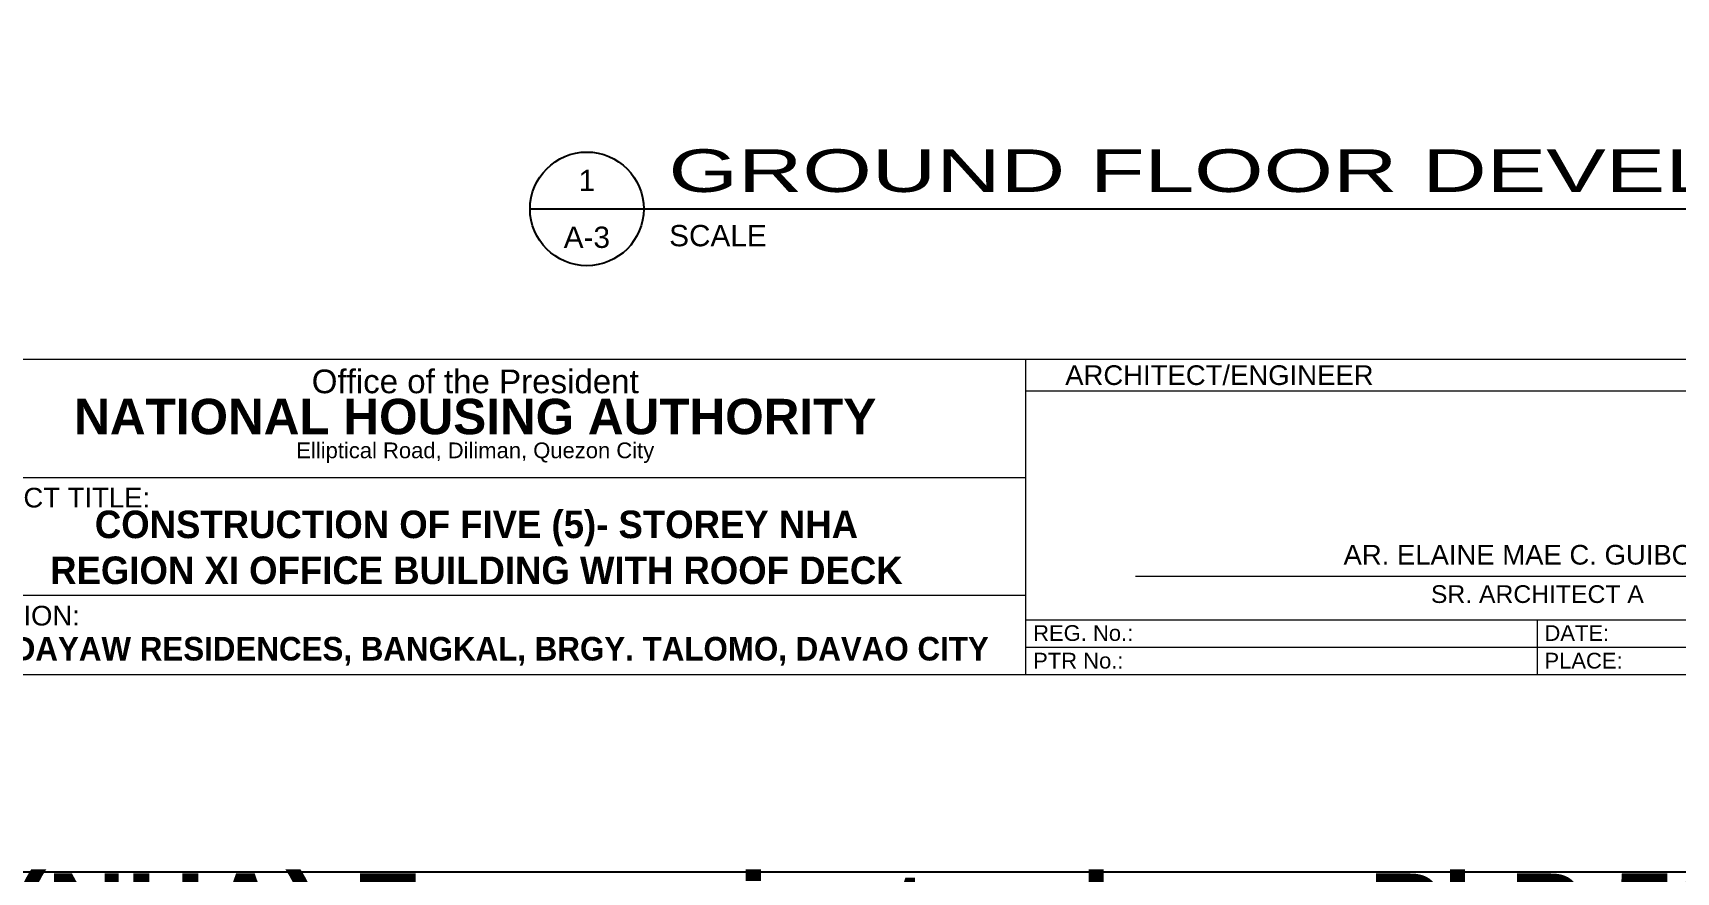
# Model space of a CAD drawing. Header units: metres. Extents: x -12400 to 1, y 0 to 106422.
# Drawn here: x -12238.38 to -12217.5, y 106364.54 to 106375.21 of the extents above; entities that cross this region are included whole.
import ezdxf
from ezdxf.enums import TextEntityAlignment as Align

# ---------------------------------------------------------------- set-up
doc = ezdxf.new("R2010")
doc.units = ezdxf.units.M
for name, color, linetype, lineweight in [('G', 3, 'Continuous', 20), ('R', 1, 'Continuous', 9), ('TBLOCK-BORDER-INSIDE', 247, 'Continuous', 0), ('TBLOCK-BORDER-OUTSIDE', 240, 'Continuous', 0), ('TBLOCK-BORDER-TLINE', 40, 'Continuous', 0), ('Y', 2, 'Continuous', 13)]:
    doc.layers.add(name, color=color, linetype=linetype, lineweight=lineweight)
for name, color, linetype in [('TITLE', 1, 'Continuous'), ('TITLE BLOCK', 7, 'Continuous'), ('TXT2', 2, 'Continuous')]:
    doc.layers.add(name, color=color, linetype=linetype)
doc.styles.add('arial baltic', font='arial.ttf')
doc.styles.add('arialBOLD', font='arialbd.ttf', dxfattribs={"height": 0.2})
doc.styles.add('CPDA-FONT', font='arial.ttf')
doc.styles.add('HTDO - ARIAL', font='arial.ttf')

# ---------------------------------------------------------------- blocks, each defined once
blk = doc.blocks.new('*U385')
at = {"layer": 'TITLE'}
blk.add_lwpolyline([(1271.65, 13.83), (1487.71, 13.83)], dxfattribs=at)
blk.add_circle((1278.31, 13.83), 6.67, dxfattribs=at)
at = {"layer": 'TITLE', "color": 5, "style": 'CPDA-FONT'}
blk.add_attdef('TITLE:', text='', height=5, dxfattribs=at).set_placement((1287.8, 24.54), align=Align.MIDDLE_LEFT)
blk.add_attdef('TITLE:', (1287.89, 15.82), '', height=5, dxfattribs=at)
at = {"layer": 'TXT2', "style": 'CPDA-FONT'}
blk.add_text('SCALE', height=2.5, dxfattribs=at).set_placement((1287.97, 9.44))
for tag, p in [('DET_NO.:', (1278.31, 17.16)), ('DWG_NO:', (1278.31, 10.5))]:
    blk.add_attdef(tag, text='', height=2.5, dxfattribs=at).set_placement(p, align=Align.MIDDLE_CENTER)
blk.add_attdef('SCALE', text='', height=2.5, dxfattribs=at).set_placement((1361.14, 10.71), align=Align.MIDDLE_LEFT)
blk = doc.blocks.new('A$Ceba0e023')
at = {"layer": 'DEFPOINTS'}
blk.add_line((76.2, 0), (0, 0), dxfattribs=at)
at = {"layer": 'TBLOCK-BORDER-INSIDE'}
blk.add_line((73.693, 6.517), (4.011, 6.517), dxfattribs=at)
blk.add_line((73.693, 6.517), (4.011, 6.517), dxfattribs=at)
at = {"layer": 'TBLOCK-BORDER-INSIDE', "ltscale": 0.35}
blk.add_line((22.111, 2.507), (22.111, 6.517), dxfattribs=at)
at = {"layer": 'TBLOCK-BORDER-OUTSIDE'}
blk.add_line((73.693, 2.507), (4.011, 2.507), dxfattribs=at)
blk.add_lwpolyline([(73.693, 2.507), (4.011, 2.507), (4.011, 48.427), (73.693, 48.427)], close=True, dxfattribs=at)
at = {"layer": 'TBLOCK-BORDER-TLINE'}
for p, q in [((22.111, 6.116), (73.693, 6.116)), ((8.111, 5.017), (22.111, 5.017)), ((23.505, 3.76), (33.716, 3.76)), ((22.111, 3.208), (35.111, 3.208)), ((28.611, 3.208), (28.611, 2.507)), ((22.111, 2.858), (35.111, 2.858))]:
    blk.add_line(p, q, dxfattribs=at)
blk.add_lwpolyline([(22.111, 3.517), (8.111, 3.517)], dxfattribs=at)
at = {"layer": 'DEFPOINTS', "style": 'arialBOLD'}
blk.add_text('TB 01B (NHA) For projects above PhP 50M', height=1.00263, dxfattribs=at).set_placement((3.98, -1.02))
at = {"layer": 'G', "style": 'arialBOLD'}
for s, insert, char_height, width, attachment_point in [('NATIONAL HOUSING AUTHORITY', (15.111, 6.016), 0.45, 13.04669, 2), ('{\\W0.95;CONSTRUCTION OF FIVE (5)- STOREY NHA \\PREGION XI OFFICE BUILDING WITH ROOF DECK}', (15.126, 4.126), 0.35, 11.61666, 5), ('{\\W0.95;MADAYAW RESIDENCES, BANGKAL, BRGY. TALOMO, DAVAO CITY}', (15.126, 2.806), 0.3, 13.25129, 5)]:
    blk.add_mtext(s, dxfattribs=dict(at, insert=insert, char_height=char_height, width=width, attachment_point=attachment_point))
at = {"layer": 'R', "style": 'arial baltic'}
blk.add_text('Elliptical Road, Diliman, Quezon City', height=0.2, dxfattribs=at).set_placement((15.111, 5.461), align=Align.TOP_CENTER)
for s, height, p in [('AR. ELAINE MAE C. GUIBONE', 0.25, (28.613, 4.034)), ('SR. ARCHITECT A', 0.225, (28.613, 3.534))]:
    blk.add_text(s, height=height, dxfattribs=at).set_placement(p, align=Align.MIDDLE_CENTER)
for s, p in [('REG. No.:', (22.203, 2.879)), ('DATE:', (28.703, 2.879)), ('PTR No.:', (22.203, 2.528)), ('PLACE:', (28.703, 2.528))]:
    blk.add_text(s, height=0.2, dxfattribs=at).set_placement(p, align=Align.BOTTOM_LEFT)
at = {"layer": 'Y', "style": 'HTDO - ARIAL'}
blk.add_text('Office of the President', height=0.30079, dxfattribs=at).set_placement((15.111, 6.388), align=Align.TOP_CENTER)
at = {"layer": 'Y', "style": 'arial baltic'}
blk.add_text('ARCHITECT/ENGINEER', height=0.25, dxfattribs=at).set_placement((22.611, 6.317), align=Align.MIDDLE_LEFT)
for s, p in [('PROJECT TITLE:', (8.203, 4.56)), ('LOCATION:', (8.203, 3.06))]:
    blk.add_text(s, height=0.25, dxfattribs=at).set_placement(p, align=Align.BOTTOM_LEFT)

msp = doc.modelspace()

# ---------------------------------------------------------------- block references
at = {"xscale": 0.999738737056323, "yscale": 0.999738737056323, "zscale": 0.999738737056323}
msp.add_blockref('A$Ceba0e023', (-12247.86641, 106364.54482), dxfattribs=at)
at = {"layer": 'TITLE BLOCK'}
ref = msp.add_blockref('*U385', (-12369.75299, 106371.4756), dxfattribs=dict(at, xscale=0.1082773899033286, yscale=0.1082773899033286, zscale=0.1082773899033286))
ref.add_attrib('DET_NO.:', '1', dxfattribs={"layer": 'TXT2', "height": 0.27069, "style": 'CPDA-FONT'}).set_placement((-12231.34069, 106373.33403), align=Align.MIDDLE_CENTER)
ref.add_attrib('DWG_NO:', 'A-3', dxfattribs={"layer": 'TXT2', "height": 0.270693, "style": 'CPDA-FONT'}).set_placement((-12231.34069, 106372.61218), align=Align.MIDDLE_CENTER)
ref.add_attrib('TITLE:', 'GROUND FLOOR DEVELOPMENT PLAN', (-12230.30319, 106373.18817), dxfattribs={"layer": 'TITLE', "color": 5, "height": 0.5413869, "style": 'CPDA-FONT', "width": 1.5})

doc.saveas('drawing.dxf')
